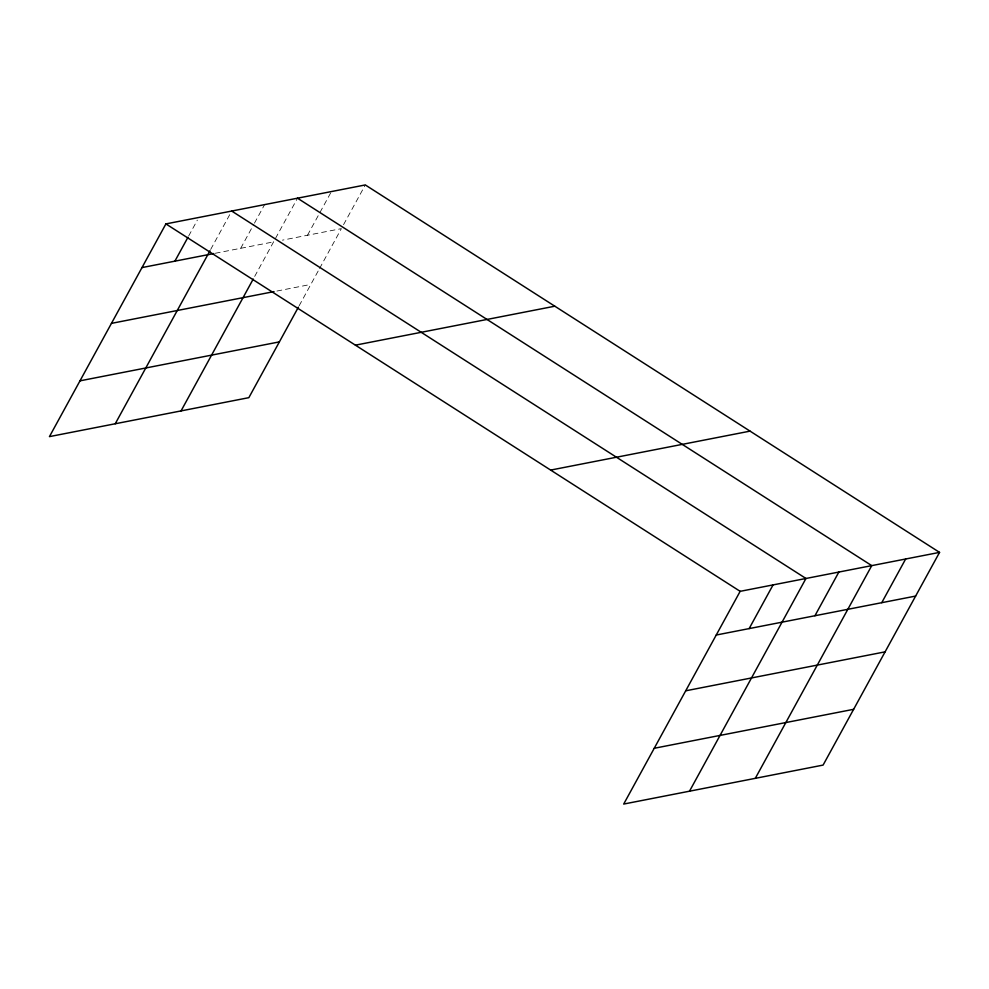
<?xml version="1.0" encoding="UTF-8"?>
<svg xmlns="http://www.w3.org/2000/svg" width="989" height="989" viewBox="0 0 989 989"><rect width="100%" height="100%" fill="white"/><g stroke="black" fill="none" stroke-linecap="round" stroke-linejoin="round"><path stroke-width="0.74" stroke-dasharray="4.95 3.71" d="M188.664 236.012L197.355 220.127M210.682 249.438L230.252 213.698M240.686 248.313L253.728 224.478M254.457 223.155L264.607 204.624M254.68 276.413L297.504 198.196M307.48 235.258L331.402 191.569M299.135 305.799L318.841 269.799M319.571 268.476L341.378 228.632L282.434 240.154M343.554 224.664L365.3 184.943M215.268 253.271L273.582 241.885M276.945 291.038L310.843 284.412"/><path stroke-width="1.48" d="M939.55 552.381L740.155 591.335L623.7 804.057L823.095 765.09L939.55 552.381L365.3 184.943L165.905 223.91L49.45 436.619L248.845 397.665L298.406 307.134M174.892 261.158L187.935 237.335M115.243 423.762L209.965 250.761M181.049 410.905L253.233 279.059M749.143 628.596L773.064 584.907M689.506 791.2L805.961 578.478L231.71 211.053M814.936 615.739L838.857 572.05M755.299 778.343L871.754 565.621L297.504 198.196M881.743 602.684L905.652 559.008M141.996 267.586L213.772 253.567M111.448 323.366L274.002 291.607M79.985 380.839L279.38 341.885M355.41 345.161L554.804 306.207M550.65 470.084L750.045 431.13M716.246 635.025L915.629 596.07M685.711 690.804L885.093 651.85M654.248 748.277L853.631 709.311M165.905 223.91L740.155 591.335"/></g></svg>
